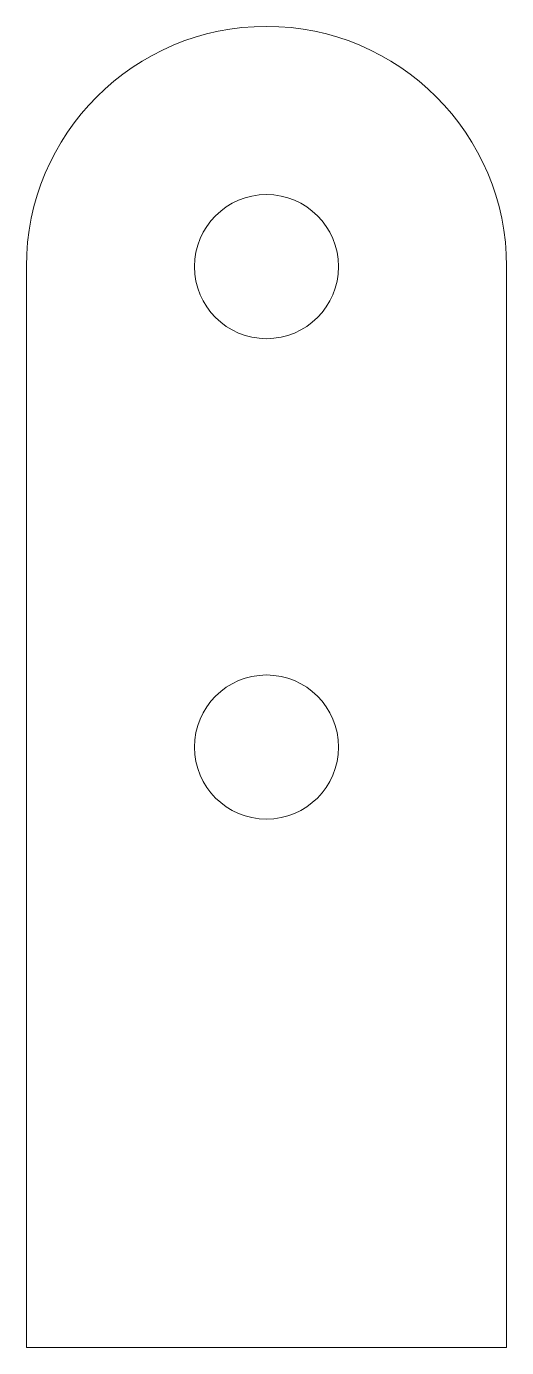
# Model space of a CAD drawing. Header units: millimetres. Extents: x -5 to 5, y -34 to -6.5.
import ezdxf

# ---------------------------------------------------------------- set-up
doc = ezdxf.new("R2010")
doc.units = ezdxf.units.MM
doc.layers.get('0').update_dxf_attribs({"linetype": 'CONTINUOUS', "lineweight": 0, "true_color": 0x000000})

msp = doc.modelspace()

# ---------------------------------------------------------------- linework, layer by layer
for p, q in [((-5, -11.5), (-5, -34)), ((5, -11.5), (5, -34)), ((-5, -34), (5, -34))]:
    msp.add_line(p, q)
for centre in [(0, -11.5), (0, -21.5)]:
    msp.add_circle(centre, 1.5)
msp.add_arc((0, -11.5), 5, 360, 180)

doc.saveas('drawing.dxf')
